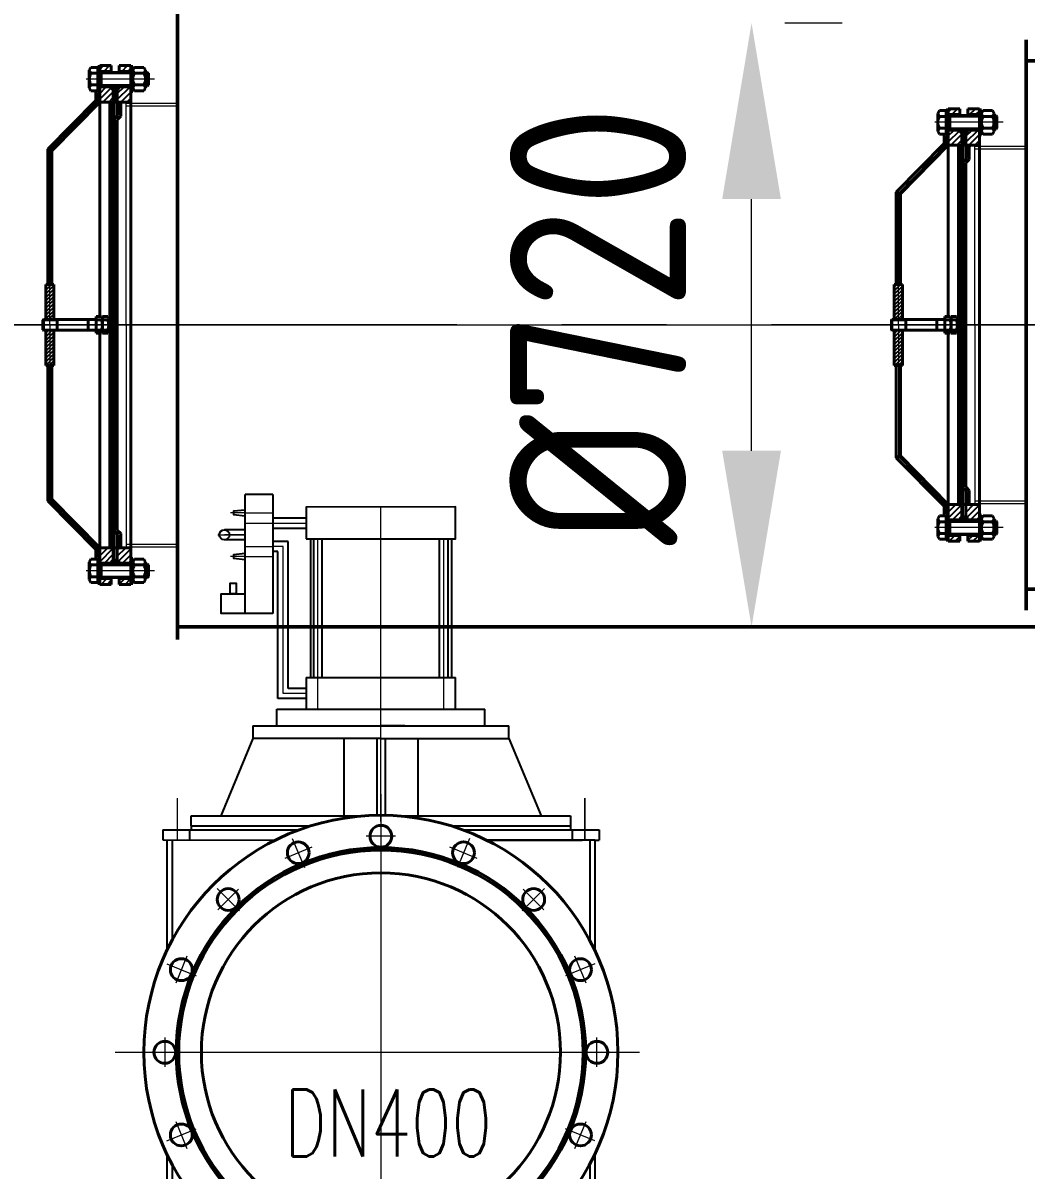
# Model space of a CAD drawing. Header units: millimetres. Extents: x 188205 to 604756, y -401673 to 15123.
# Drawn here: x 353575 to 354770, y -15368 to -14000 of the extents above; entities that cross this region are included whole.
import ezdxf

# ---------------------------------------------------------------- set-up
doc = ezdxf.new("R2010")
doc.units = ezdxf.units.MM
doc.header["$LTSCALE"] = 500
doc.linetypes.add('CENTER', pattern=[2, 1.25, -0.25, 0.25, -0.25])
doc.linetypes.add('PHANTOM2', pattern=[1.25, 0.625, -0.125, 0.125, -0.125, 0.125, -0.125])
for name, color, linetype, lineweight in [('2D', 4, 'PHANTOM2', 20), ('gas', 2, 'Continuous', 50), ('gas-smoke', 6, 'Continuous', 50), ('SHI', 7, 'Continuous', 40), ('WEN', 3, 'Continuous', 20), ('ZHONG', 1, 'CENTER', 20), ('中心线', 1, 'CENTER', 18), ('尺寸', 4, 'Continuous', 18)]:
    doc.layers.add(name, color=color, linetype=linetype, lineweight=lineweight)
doc.layers.add('air', color=7, linetype='Continuous', lineweight=50, true_color=0x77bec0)
for name, color, linetype in [('dim', 7, 'Continuous'), ('HAN', 9, 'Continuous'), ('X1', 4, 'Continuous')]:
    doc.layers.add(name, color=color, linetype=linetype)
doc.styles.add('ACC', font='simplex.shx', dxfattribs={"width": 0.75, "bigfont": 'hztxt.shx'})
doc.styles.add('GB', font='gbenor.shx', dxfattribs={"bigfont": 'gbcbig.shx'})
doc.dimstyles.new('ISO-60', dxfattribs={"dimscale": 60, "dimtxt": 3.5, "dimasz": 3.5, "dimexe": 1.8, "dimexo": 1.25, "dimgap": 1.3, "dimtad": 1, "dimrnd": 1, "dimdsep": 46, "dimtxsty": 'GB', "dimcen": 0, "dimclrd": 3, "dimclre": 3, "dimclrt": 256, "dimadec": 0, "dimazin": 0, "dimtfac": 1, "dimtix": 1, "dimtmove": 0, "dimatfit": 3, "dimldrblk": 'DOTSMALL', "dimfxl": 0, "dimlwd": 20, "dimlwe": 20, "dimarcsym": 0})
pattern_1 = [(45, (-4402.3579, -2894.9538), (-0.71178518, 0.71178518), [])]
pattern_2 = [(45, (-4402.3579, -2812.4112), (-0.71178518, 0.71178518), [])]
pattern_3 = [(45, (204.382, -1206.0965), (-3.558926, 3.558926), [])]
pattern_4 = [(45, (204.3822, -1206.0965), (-0.7117852, 0.7117852), [])]
pattern_5 = [(45, (-4402.3579, -2863.9112), (-0.71178518, 0.71178518), [])]
pattern_6 = [(45, (204.382, -1257.5965), (-3.558926, 3.558926), [])]
pattern_7 = [(45, (204.3822, -1206.0965), (-0.7117852, 0.7117852), [])]

# ---------------------------------------------------------------- blocks, each defined once
blk = doc.blocks.new('防爆膜-DN400')
at = {"layer": 'WEN'}
h = blk.add_hatch(dxfattribs=at)
h.set_pattern_fill('ANSI31', color=256, scale=8.05293, style=0)
h.set_pattern_definition(pattern_1)
h.paths.add_polyline_path([(-75.7, -40.6), (-76.5, -40.6), (-76.5, -135), (-75.7, -135)])
h = blk.add_hatch(dxfattribs=at)
h.set_pattern_fill('ANSI31', color=256, scale=8.05293, style=0)
h.set_pattern_definition(pattern_1)
h.paths.add_polyline_path([(-75.7, -135), (-76.5, -135), (-76.5, -209), (-75.7, -209)])
at = {"layer": 'X1'}
h = blk.add_hatch(dxfattribs=at)
h.set_pattern_fill('ANSI31', color=256, scale=40.26465, style=0)
h.set_pattern_definition(pattern_3)
h.paths.add_polyline_path([(-55.6, 255.5), (-55.6, 256.5), (-55.6, 257.7), (-69.3, 257.7), (-69.3, 250.8), (-55.6, 250.8)])
h.paths.add_polyline_path([(-79, 257.7), (-92.7, 257.7), (-92.7, 250.8), (-79, 250.8)])
h.paths.add_polyline_path([(-79, 231.1), (-79, 232.3), (-92.7, 232.3), (-92.7, 226.7), (-92.7, 214.2), (-76.5, 214.2), (-76.5, 228.7)])
h.paths.add_polyline_path([(-55.6, 232.3), (-69.3, 232.3), (-69.3, 231.3, -0.198912), (-69.4, 231), (-71.7, 228.7), (-71.7, 214.2), (-55.6, 214.2)])
h = blk.add_hatch(dxfattribs=at)
h.set_pattern_fill('ANSI31', color=256, scale=8.05293, angle=90, style=0)
h.set_pattern_definition([(135, (204.3822, -1206.0965), (-0.7117852, -0.7117852), [])])
h.paths.add_polyline_path([(-75.7, 228.7), (-76.5, 228.7), (-76.5, 193.5), (-75.7, 193.5)])
at = {"layer": 'X1', "ltscale": 0.5}
h = blk.add_hatch(dxfattribs=at)
h.set_pattern_fill('ANSI37', color=256, scale=16.10586, style=0)
h.set_pattern_definition([(45, (204.3822, -1206.0965), (-1.4235704, 1.4235704), []), (135, (204.3822, -1206.0965), (-1.4235704, -1.4235704), [])])
h.paths.add_polyline_path([(-71.7, 228.7), (-75.7, 228.7), (-75.7, 214.2), (-71.7, 214.2)])
at = {"layer": 'X1'}
h = blk.add_hatch(dxfattribs=at)
h.set_pattern_fill('ANSI31', color=256, scale=8.05293, angle=90, style=0)
h.set_pattern_definition([(135, (204.3822, -1200.7151), (-0.7117852, -0.7117852), [])])
h.paths.add_polyline_path([(-75.7, 193.4), (-76.5, 193.4), (-76.5, 193), (-76.5, 134.8), (-75.7, 134.8)])
h = blk.add_hatch(dxfattribs=at)
h.set_pattern_fill('ANSI31', color=256, scale=8.05293, style=0)
h.set_pattern_definition([(315, (-4402.3579, 2894.9538), (-0.71178518, -0.71178518), [])])
h.paths.add_polyline_path([(-75.7, 40.6), (-76.5, 40.6), (-76.5, 135), (-75.7, 135)])
h = blk.add_hatch(dxfattribs=at)
h.set_pattern_fill('ANSI31', color=256, scale=24.15879, style=0)
h.set_pattern_definition([(45, (-2178.5933, -2894.9538), (-2.1353555, 2.1353555), [])])
h.paths.add_polyline_path([(-152.2, 44.9), (-157.1, 47.9), (-157.1, 20.8), (-152.2, 18.4)])
h.paths.add_polyline_path([(-147.4, 41.8), (-152.2, 44.9), (-152.2, 18.4), (-147.4, 16)])
h.paths.add_polyline_path([(-152.2, 18.4), (-157.1, 20.8), (-157.1, 6.4), (-152.2, 6.4)])
h.paths.add_polyline_path([(-147.4, 16), (-152.2, 18.4), (-152.2, 6.4), (-147.4, 6.4)])
h.paths.add_polyline_path([(-147.4, 48.3), (-152.2, 48.3), (-152.2, 44.9), (-147.4, 41.8)])
h.paths.add_polyline_path([(-152.2, 48.3), (-157.1, 48.3), (-157.1, 47.9), (-152.2, 44.9)])
h.paths.add_polyline_path([(-152.2, -6.4), (-157.1, -6.4), (-157.1, -48.3), (-152.2, -48.3)])
h.paths.add_polyline_path([(-147.4, -6.4), (-152.2, -6.4), (-152.2, -48.3), (-147.4, -48.3)])
h = blk.add_hatch(dxfattribs=at)
h.set_pattern_fill('ANSI31', color=256, scale=8.05293, style=0)
h.set_pattern_definition(pattern_4)
h.paths.add_polyline_path([(-75.7, 40.4), (-76.5, 40.4), (-76.5, 0), (-75.7, 0)])
h = blk.add_hatch(dxfattribs=at)
h.set_pattern_fill('ANSI31', color=256, scale=8.05293, style=0)
h.set_pattern_definition(pattern_4)
h.paths.add_polyline_path([(-75.7, 0), (-76.5, 0), (-76.5, -40.6), (-75.7, -40.6)])
at = {"layer": 'X1', "ltscale": 0.5}
h = blk.add_hatch(dxfattribs=at)
h.set_pattern_fill('ANSI31', color=256, scale=8.05293, style=0)
h.set_pattern_definition(pattern_2)
h.paths.add_polyline_path([(-75.7, -126.5), (-76.5, -126.5), (-76.5, -187.8), (-75.7, -187.8)])
at = {"layer": 'X1'}
h = blk.add_hatch(dxfattribs=at)
h.set_pattern_fill('ANSI31', color=256, scale=8.05293, style=0)
h.set_pattern_definition(pattern_2)
h.paths.add_polyline_path([(-75.7, -187.6), (-76.5, -187.6), (-76.5, -229.5), (-75.7, -229.5)])
at = {"layer": 'X1', "ltscale": 0.5}
h = blk.add_hatch(dxfattribs=at)
h.set_pattern_fill('ANSI31', color=256, scale=40.26465, style=0)
h.set_pattern_definition(pattern_3)
h.paths.add_polyline_path([(-92.7, -232.3), (-79, -232.3), (-79, -231.1), (-76.5, -228.7), (-76.5, -214.2), (-92.7, -214.2)])
h.paths.add_polyline_path([(-92.7, -250.8), (-92.7, -256.5), (-92.7, -257.7), (-79, -257.7), (-79, -250.8)])
h = blk.add_hatch(dxfattribs=at)
h.set_pattern_fill('ANSI31', color=256, scale=40.26465, style=0)
h.set_pattern_definition(pattern_3)
h.paths.add_polyline_path([(-71.7, -228.7), (-69.4, -231, -0.198912), (-69.3, -231.3), (-69.3, -232.3), (-55.6, -232.3), (-55.6, -226.7), (-55.6, -214.2), (-71.7, -214.2)])
h.paths.add_polyline_path([(-55.6, -257.7), (-55.6, -250.8), (-69.3, -250.8), (-69.3, -257.7)])
at = {"layer": '2D'}
for p, q in [((-61.2, 0), (-61.2, 214.2)), ((-61.2, 213), (0, 213)), ((-61.2, 209.8), (0, 209.8)), ((-61.2, 0), (-61.2, -214.2)), ((-61.2, -209.8), (0, -209.8)), ((-61.2, -213), (0, -213))]:
    blk.add_line(p, q, dxfattribs=at)
at = {"layer": 'HAN'}
for p, q in [((-91, 248.5), (-55.6, 248.5)), ((-38.1, 248.5), (-34.7, 248.5)), ((-91, 234.7), (-55.6, 234.7)), ((-38.1, 234.7), (-34.7, 234.7)), ((-91, -234.7), (-55.6, -234.7)), ((-38.1, -234.7), (-34.7, -234.7)), ((-91, -248.5), (-55.6, -248.5)), ((-38.1, -248.5), (-34.7, -248.5))]:
    blk.add_line(p, q, dxfattribs=at)
at = {"layer": 'HAN', "linetype": 'Continuous'}
for p, q in [((-160.5, 5.8), (-143.5, 5.8)), ((-97, 5.8), (-106.4, 5.8)), ((-81.9, 5.8), (-80.6, 5.8)), ((-160.5, -5.8), (-143.5, -5.8)), ((-97, -5.8), (-106.4, -5.8)), ((-81.9, -5.8), (-80.6, -5.8))]:
    blk.add_line(p, q, dxfattribs=at)
at = {"layer": 'SHI'}
for p, q in [((-105.1, 252), (-103.1, 255.5)), ((-105.1, 252), (-105.1, 231.1)), ((-103.1, 255.5), (-95.1, 255.5)), ((-103.1, 248.6), (-95.1, 248.6)), ((-95.1, 256.5), (-92.7, 256.5)), ((-95.1, 226.7), (-95.1, 256.5)), ((-95.1, 255.5), (-95.1, 227.6)), ((-92.7, 257.7), (-92.7, 9.9)), ((-79, 257.7), (-92.7, 257.7)), ((-79, 257.7), (-92.7, 257.7)), ((-92.7, 257.7), (-92.7, 198.7)), ((-92.7, 226.7), (-92.7, 256.5)), ((-92.7, 250.8), (-79, 250.8)), ((-92.7, 249.6), (-55.6, 249.6)), ((-91, 249.6), (-91, 233.5)), ((-79, 249.6), (-79, 257.7)), ((-69.3, 249.6), (-69.3, 257.7)), ((-69.3, 257.7), (-55.6, 257.7)), ((-69.3, 250.8), (-55.6, 250.8)), ((-55.6, 257.7), (-55.6, 0)), ((-55.6, 256.5), (-53.2, 256.5)), ((-55.6, 226.7), (-55.6, 256.5)), ((-55.6, 255.5), (-55.6, 227.6)), ((-53.2, 226.7), (-53.2, 256.5)), ((-53.2, 252), (-51.2, 255.5)), ((-53.2, 252), (-53.2, 231.1)), ((-51.2, 255.5), (-40.1, 255.5)), ((-51.2, 248.6), (-40.1, 248.6)), ((-38.1, 252), (-40.1, 255.5)), ((-38.1, 252), (-38.1, 231.1)), ((-38.1, 249.6), (-35.8, 249.6)), ((-34.7, 248.5), (-35.8, 249.6)), ((-35.8, 249.6), (-35.8, 233.5)), ((-34.7, 248.5), (-34.7, 234.7)), ((-103.1, 234.6), (-95.1, 234.6)), ((-92.7, 233.5), (-55.6, 233.5)), ((-79, 231.1), (-79, 233.5)), ((-69.3, 231.3), (-69.3, 233.5)), ((-51.2, 234.6), (-40.1, 234.6)), ((-38.1, 233.5), (-35.8, 233.5)), ((-35.8, 233.5), (-34.7, 234.7)), ((-105.1, 231.1), (-103.1, 227.6)), ((-103.1, 227.6), (-95.1, 227.6)), ((-97.5, 227.6), (-97.5, 216.2)), ((-95.1, 226.7), (-92.7, 226.7)), ((-92.7, 232.3), (-55.6, 232.3)), ((-79, 231.1), (-76.5, 228.7)), ((-79, 231.1), (-76.5, 228.7)), ((-76.5, 228.7), (-76.5, 0)), ((-76.5, 228.7), (-76.5, 187.6)), ((-76.5, 228.7), (-76.5, 187.6)), ((-75.7, 228.7), (-75.7, 0)), ((-69.4, 231), (-71.7, 228.7)), ((-71.7, 228.7), (-71.7, 197.7)), ((-55.6, 226.7), (-53.2, 226.7)), ((-53.2, 231.1), (-51.2, 227.6)), ((-51.2, 227.6), (-40.1, 227.6)), ((-38.1, 231.1), (-40.1, 227.6)), ((-97.5, 216.2), (-154.7, 158.2)), ((-92.7, 214.2), (-149.8, 156.2)), ((-97.5, 216.2), (-92.7, 214.2)), ((-80.6, 214.2), (-80.6, 0)), ((-77.4, 214.2), (-77.4, 0)), ((-77.4, 187.7), (-77.4, 208.6)), ((-76.5, 208.6), (-76.5, 0)), ((-71.7, 214.2), (-55.6, 214.2)), ((-70.9, 214.2), (-70.9, 198.5)), ((-67.7, 214.2), (-67.7, 197.2)), ((-74.9, 194.5), (-70.9, 198.5)), ((-74.9, 194.5), (-74.9, 0)), ((-71.7, 193.1), (-67.7, 197.2)), ((-71.7, 193.1), (-71.7, 0)), ((-154.7, 48.3), (-154.7, 158.2)), ((-154.7, 158.2), (-149.8, 156.2)), ((-149.8, 48.3), (-149.8, 156.2)), ((-157.1, 6.4), (-157.1, 48.3)), ((-157.1, 48.3), (-147.4, 48.3)), ((-147.4, 6.4), (-147.4, 48.3)), ((-160.5, 5.8), (-159.8, 6.4)), ((-160.5, -5.8), (-160.5, 5.8)), ((-159.8, 6.4), (-97, 6.4)), ((-159.8, 6.4), (-159.8, -6.4)), ((-143.5, 6.4), (-143.5, -6.4)), ((-106.4, 6.4), (-106.4, -6.4)), ((-97, -9.9), (-97, 9.9)), ((-90.5, 9.9), (-97, 9.9)), ((-90.5, 6.1), (-97, 6.1)), ((-89.4, 8), (-90.5, 9.9)), ((-89.4, -9.9), (-89.4, 9.9)), ((-82.9, 9.9), (-89.4, 9.9)), ((-89.4, -8), (-89.4, 8)), ((-82.9, 6.1), (-89.4, 6.1)), ((-81.9, 8), (-82.9, 9.9)), ((-81.9, -8), (-81.9, 8)), ((-81.9, 6.4), (-81.2, 6.4)), ((-81.2, 6.4), (-81.2, -6.4)), ((-80.6, 5.8), (-81.2, 6.4)), ((-80.6, -5.8), (-80.6, 5.8)), ((-159.8, -6.4), (-160.5, -5.8)), ((-159.8, -6.4), (-97, -6.4)), ((-157.1, -6.4), (-157.1, -48.3)), ((-147.4, -6.4), (-147.4, -48.3)), ((-90.5, -6.1), (-97, -6.1)), ((-90.5, -9.9), (-97, -9.9)), ((-92.7, -257.7), (-92.7, -9.9)), ((-89.4, -8), (-90.5, -9.9)), ((-82.9, -6.1), (-89.4, -6.1)), ((-82.9, -9.9), (-89.4, -9.9)), ((-81.9, -8), (-82.9, -9.9)), ((-81.9, -6.4), (-81.2, -6.4)), ((-81.2, -6.4), (-80.6, -5.8)), ((-80.6, -214.2), (-80.6, 0)), ((-77.4, -214.2), (-77.4, 0)), ((-76.5, -208.6), (-76.5, 0)), ((-76.5, -228.7), (-76.5, 0)), ((-75.7, -228.7), (-75.7, 0)), ((-74.9, -194.5), (-74.9, 0)), ((-71.7, -193.1), (-71.7, 0)), ((-55.6, -257.7), (-55.6, 0)), ((-157.1, -48.3), (-147.4, -48.3)), ((-154.7, -48.3), (-154.7, -158.2)), ((-149.8, -48.3), (-149.8, -156.2)), ((-154.7, -158.2), (-149.8, -156.2)), ((-97.5, -216.2), (-154.7, -158.2)), ((-92.7, -214.2), (-149.8, -156.2)), ((-92.7, -257.7), (-92.7, -192)), ((-74.9, -194.5), (-70.9, -198.5)), ((-71.7, -193.1), (-67.7, -197.2)), ((-71.7, -228.7), (-71.7, -197.7)), ((-70.9, -214.2), (-70.9, -198.5)), ((-67.7, -214.2), (-67.7, -197.2)), ((-97.5, -216.2), (-92.7, -214.2)), ((-97.5, -227.6), (-97.5, -216.2)), ((-71.7, -214.2), (-55.6, -214.2)), ((-105.1, -231.1), (-103.1, -227.6)), ((-105.1, -252), (-105.1, -231.1)), ((-103.1, -227.6), (-95.1, -227.6)), ((-95.1, -226.7), (-92.7, -226.7)), ((-95.1, -226.7), (-95.1, -256.5)), ((-95.1, -255.5), (-95.1, -227.6)), ((-92.7, -226.7), (-92.7, -256.5)), ((-92.7, -232.3), (-55.6, -232.3)), ((-79, -231.1), (-76.5, -228.7)), ((-79, -231.1), (-76.5, -228.7)), ((-79, -231.1), (-79, -233.5)), ((-69.4, -231), (-71.7, -228.7)), ((-69.3, -231.3), (-69.3, -233.5)), ((-55.6, -226.7), (-53.2, -226.7)), ((-55.6, -226.7), (-55.6, -256.5)), ((-55.6, -255.5), (-55.6, -227.6)), ((-53.2, -226.7), (-53.2, -256.5)), ((-53.2, -231.1), (-51.2, -227.6)), ((-53.2, -252), (-53.2, -231.1)), ((-51.2, -227.6), (-40.1, -227.6)), ((-38.1, -231.1), (-40.1, -227.6)), ((-38.1, -252), (-38.1, -231.1)), ((-103.1, -234.6), (-95.1, -234.6)), ((-92.7, -233.5), (-55.6, -233.5)), ((-91, -249.6), (-91, -233.5)), ((-51.2, -234.6), (-40.1, -234.6)), ((-38.1, -233.5), (-35.8, -233.5)), ((-35.8, -233.5), (-34.7, -234.7)), ((-35.8, -249.6), (-35.8, -233.5)), ((-34.7, -248.5), (-34.7, -234.7)), ((-105.1, -252), (-103.1, -255.5)), ((-103.1, -248.6), (-95.1, -248.6)), ((-103.1, -255.5), (-95.1, -255.5)), ((-95.1, -256.5), (-92.7, -256.5)), ((-92.7, -249.6), (-55.6, -249.6)), ((-92.7, -250.8), (-79, -250.8)), ((-79, -257.7), (-92.7, -257.7)), ((-79, -257.7), (-92.7, -257.7)), ((-79, -249.6), (-79, -257.7)), ((-69.3, -249.6), (-69.3, -257.7)), ((-69.3, -250.8), (-55.6, -250.8)), ((-69.3, -257.7), (-55.6, -257.7)), ((-55.6, -256.5), (-53.2, -256.5)), ((-53.2, -252), (-51.2, -255.5)), ((-51.2, -248.6), (-40.1, -248.6)), ((-51.2, -255.5), (-40.1, -255.5)), ((-38.1, -252), (-40.1, -255.5)), ((-38.1, -249.6), (-35.8, -249.6)), ((-34.7, -248.5), (-35.8, -249.6))]:
    blk.add_line(p, q, dxfattribs=at)
at = {"layer": 'SHI', "ltscale": 0.5}
for p, q in [((-76.5, 228.7), (-71.7, 228.7)), ((-92.7, 214.2), (-76.5, 214.2)), ((-76.5, 214.6), (-76.5, 214.6)), ((-75.7, 214.2), (-71.7, 214.2)), ((-92.7, -214.2), (-76.5, -214.2)), ((-75.7, -214.2), (-71.7, -214.2)), ((-76.5, -228.7), (-71.7, -228.7))]:
    blk.add_line(p, q, dxfattribs=at)
at = {"layer": 'SHI'}
for centre, radius, start, end in [((-99.6, 252.9), 5.6, 188.9393, 231.0607), ((-92, 241.6), 13.1, 147.7958, 212.2042), ((-47.7, 252.9), 5.6, 188.9393, 231.0607), ((-40.1, 241.6), 13.1, 147.7958, 212.2042), ((-43.7, 252.9), 5.6, 308.9393, 351.0607), ((-51.2, 241.6), 13.1, 327.7958, 32.2042), ((-99.6, 230.3), 5.6, 128.9393, 171.0607), ((-47.7, 230.3), 5.6, 128.9393, 171.0607), ((-43.7, 230.3), 5.6, 8.9393, 51.0607), ((-69.7, 231.3), 0.403, 315, 0), ((-92.8, 8.7), 3.39, 311.5501, 348.4499), ((-107.5, 0), 18.1, 340.1469, 19.8531), ((-85.2, 8.7), 3.39, 311.5501, 348.4499), ((-99.9, 0), 18.1, 340.1469, 19.8531), ((-92.8, -8.7), 3.39, 11.5501, 48.4499), ((-85.2, -8.7), 3.39, 11.5501, 48.4499), ((-99.6, -230.3), 5.6, 188.9393, 231.0607), ((-69.7, -231.3), 0.403, 0, 45), ((-47.7, -230.3), 5.6, 188.9393, 231.0607), ((-43.7, -230.3), 5.6, 308.9393, 351.0607), ((-92, -241.6), 13.1, 147.7958, 212.2042), ((-40.1, -241.6), 13.1, 147.7958, 212.2042), ((-51.2, -241.6), 13.1, 327.7958, 32.2042), ((-99.6, -252.9), 5.6, 128.9393, 171.0607), ((-47.7, -252.9), 5.6, 128.9393, 171.0607), ((-43.7, -252.9), 5.6, 8.9393, 51.0607)]:
    blk.add_arc(centre, radius, start, end, dxfattribs=at)
at = {"layer": 'WEN', "ltscale": 0.5}
for points in [[(-83.2, 214.2), (-80.6, 210.9), (-80.6, 214.2)], [(-67.7, 209.8), (-64.4, 214.2), (-67.7, 214.2)], [(-83.2, -214.2), (-80.6, -210.9), (-80.6, -214.2)], [(-67.7, -209.8), (-64.4, -214.2), (-67.7, -214.2)], [(-67.7, -209.8), (-64.4, -214.2), (-67.7, -214.2)]]:
    blk.add_solid(points, dxfattribs=at)
at = {"layer": 'ZHONG'}
for p, q in [((-27.3, 241.6), (-108.7, 241.6)), ((-95.1, 225.2), (-95.1, 215.2)), ((-95.1, 215.2), (-152.2, 157.2)), ((-152.2, 0), (-152.2, 157.2)), ((-164.8, 0), (0, 0)), ((-152.2, 0), (-152.2, -157.2)), ((-95.1, -215.2), (-152.2, -157.2)), ((-95.1, -225.2), (-95.1, -215.2)), ((-27.3, -241.6), (-108.7, -241.6))]:
    blk.add_line(p, q, dxfattribs=at)
blk = doc.blocks.new('air-master-2')
at = {"layer": 'air'}
for p, q in [((-1797, -2065), (-1797, -1385)), ((-1797, -1410), (3293, -1410)), ((-1797, -2040), (3293, -2040))]:
    blk.add_line(p, q, dxfattribs=at)
at = {"layer": 'ZHONG'}
blk.add_line((10524.6, -1725), (-6305.5, -1725), dxfattribs=at)
at = {"layer": 'WEN'}
blk.add_blockref('防爆膜-DN400', (-1797, -1725), dxfattribs=at)
blk = doc.blocks.new('air-waste-master-2')
at = {"layer": 'ZHONG'}
for p, q in [((-1955.6, 0), (14808.7, 0)), ((-574.7, 0), (14388, 0))]:
    blk.add_line(p, q, dxfattribs=at)
blk = doc.blocks.new('gas-master-2')
at = {"layer": 'gas'}
for p, q in [((-5335.5, -1350), (-5335.5, -2100)), ((-5335.5, -2085), (-170.5, -2085))]:
    blk.add_line(p, q, dxfattribs=at)
at = {"layer": 'ZHONG'}
blk.add_line((-11051.6, -1725), (6880, -1725), dxfattribs=at)
blk = doc.blocks.new('防爆膜-DN500')
at = {"layer": 'WEN'}
h = blk.add_hatch(dxfattribs=at)
h.set_pattern_fill('ANSI31', color=256, scale=8.05293, style=0)
h.set_pattern_definition([(45, (-4402.3579, -2894.9538), (-0.71178518, 0.71178518), [])])
h.paths.add_polyline_path([(-75.7, -40.6), (-76.5, -40.6), (-76.5, -135), (-75.7, -135)])
h = blk.add_hatch(dxfattribs=at)
h.set_pattern_fill('ANSI31', color=256, scale=8.05293, style=0)
h.set_pattern_definition([(45, (-4402.3579, -2946.4538), (-0.71178518, 0.71178518), [])])
h.paths.add_polyline_path([(-75.7, -186.5), (-76.5, -186.5), (-76.5, -260.5), (-75.7, -260.5)])
at = {"layer": 'X1'}
h = blk.add_hatch(dxfattribs=at)
h.set_pattern_fill('ANSI31', color=256, scale=40.26465, style=0)
h.set_pattern_definition([(45, (204.382, -1154.5965), (-3.558926, 3.558926), [])])
h.paths.add_polyline_path([(-55.6, 307), (-55.6, 308), (-55.6, 309.2), (-69.3, 309.2), (-69.3, 302.3), (-55.6, 302.3)])
h.paths.add_polyline_path([(-79, 309.2), (-92.7, 309.2), (-92.7, 302.3), (-79, 302.3)])
h.paths.add_polyline_path([(-79, 282.6), (-79, 283.8), (-92.7, 283.8), (-92.7, 278.2), (-92.7, 265.7), (-76.5, 265.7), (-76.5, 280.2)])
h.paths.add_polyline_path([(-55.6, 283.8), (-69.3, 283.8), (-69.3, 282.8, -0.198912), (-69.4, 282.5), (-71.7, 280.2), (-71.7, 265.7), (-55.6, 265.7)])
h = blk.add_hatch(dxfattribs=at)
h.set_pattern_fill('ANSI31', color=256, scale=8.05293, angle=90, style=0)
h.set_pattern_definition([(135, (204.3822, -1154.5965), (-0.7117852, -0.7117852), [])])
h.paths.add_polyline_path([(-75.7, 280.2), (-76.5, 280.2), (-76.5, 245), (-75.7, 245)])
at = {"layer": 'X1', "ltscale": 0.5}
h = blk.add_hatch(dxfattribs=at)
h.set_pattern_fill('ANSI37', color=256, scale=16.10586, style=0)
h.set_pattern_definition([(45, (204.3822, -1154.5965), (-1.4235704, 1.4235704), []), (135, (204.3822, -1154.5965), (-1.4235704, -1.4235704), [])])
h.paths.add_polyline_path([(-71.7, 280.2), (-75.7, 280.2), (-75.7, 265.7), (-71.7, 265.7)])
at = {"layer": 'X1'}
h = blk.add_hatch(dxfattribs=at)
h.set_pattern_fill('ANSI31', color=256, scale=8.05293, angle=90, style=0)
h.set_pattern_definition([(135, (204.3822, -1149.2151), (-0.7117852, -0.7117852), [])])
h.paths.add_polyline_path([(-75.7, 244.9), (-76.5, 244.9), (-76.5, 244.5), (-76.5, 186.3), (-75.7, 186.3)])
h = blk.add_hatch(dxfattribs=at)
h.set_pattern_fill('ANSI31', color=256, scale=8.05293, style=0)
h.set_pattern_definition([(315, (-4402.3579, 2894.9538), (-0.71178518, -0.71178518), [])])
h.paths.add_polyline_path([(-75.7, 40.6), (-76.5, 40.6), (-76.5, 135), (-75.7, 135)])
h = blk.add_hatch(dxfattribs=at)
h.set_pattern_fill('ANSI31', color=256, scale=24.15879, style=0)
h.set_pattern_definition([(45, (-2178.5933, -2894.9538), (-2.1353555, 2.1353555), [])])
h.paths.add_polyline_path([(-152.2, 44.9), (-157.1, 47.9), (-157.1, 20.8), (-152.2, 18.4)])
h.paths.add_polyline_path([(-147.4, 41.8), (-152.2, 44.9), (-152.2, 18.4), (-147.4, 16)])
h.paths.add_polyline_path([(-152.2, 18.4), (-157.1, 20.8), (-157.1, 6.4), (-152.2, 6.4)])
h.paths.add_polyline_path([(-147.4, 16), (-152.2, 18.4), (-152.2, 6.4), (-147.4, 6.4)])
h.paths.add_polyline_path([(-147.4, 48.3), (-152.2, 48.3), (-152.2, 44.9), (-147.4, 41.8)])
h.paths.add_polyline_path([(-152.2, 48.3), (-157.1, 48.3), (-157.1, 47.9), (-152.2, 44.9)])
h.paths.add_polyline_path([(-152.2, -6.4), (-157.1, -6.4), (-157.1, -48.3), (-152.2, -48.3)])
h.paths.add_polyline_path([(-147.4, -6.4), (-152.2, -6.4), (-152.2, -48.3), (-147.4, -48.3)])
h = blk.add_hatch(dxfattribs=at)
h.set_pattern_fill('ANSI31', color=256, scale=8.05293, style=0)
h.set_pattern_definition(pattern_7)
h.paths.add_polyline_path([(-75.7, 40.4), (-76.5, 40.4), (-76.5, 0), (-75.7, 0)])
h = blk.add_hatch(dxfattribs=at)
h.set_pattern_fill('ANSI31', color=256, scale=8.05293, style=0)
h.set_pattern_definition(pattern_7)
h.paths.add_polyline_path([(-75.7, 0), (-76.5, 0), (-76.5, -40.6), (-75.7, -40.6)])
at = {"layer": 'X1', "ltscale": 0.5}
h = blk.add_hatch(dxfattribs=at)
h.set_pattern_fill('ANSI31', color=256, scale=8.05293, style=0)
h.set_pattern_definition(pattern_5)
h.paths.add_polyline_path([(-75.7, -178), (-76.5, -178), (-76.5, -239.3), (-75.7, -239.3)])
at = {"layer": 'X1'}
h = blk.add_hatch(dxfattribs=at)
h.set_pattern_fill('ANSI31', color=256, scale=8.05293, style=0)
h.set_pattern_definition(pattern_5)
h.paths.add_polyline_path([(-75.7, -239.1), (-76.5, -239.1), (-76.5, -281), (-75.7, -281)])
at = {"layer": 'X1', "ltscale": 0.5}
h = blk.add_hatch(dxfattribs=at)
h.set_pattern_fill('ANSI31', color=256, scale=40.26465, style=0)
h.set_pattern_definition(pattern_6)
h.paths.add_polyline_path([(-92.7, -283.8), (-79, -283.8), (-79, -282.6), (-76.5, -280.2), (-76.5, -265.7), (-92.7, -265.7)])
h.paths.add_polyline_path([(-92.7, -302.3), (-92.7, -308), (-92.7, -309.2), (-79, -309.2), (-79, -302.3)])
h = blk.add_hatch(dxfattribs=at)
h.set_pattern_fill('ANSI31', color=256, scale=40.26465, style=0)
h.set_pattern_definition(pattern_6)
h.paths.add_polyline_path([(-71.7, -280.2), (-69.4, -282.5, -0.198912), (-69.3, -282.8), (-69.3, -283.8), (-55.6, -283.8), (-55.6, -278.2), (-55.6, -265.7), (-71.7, -265.7)])
h.paths.add_polyline_path([(-55.6, -309.2), (-55.6, -302.3), (-69.3, -302.3), (-69.3, -309.2)])
at = {"layer": '2D'}
for p, q in [((-61.2, 0), (-61.2, 265.7)), ((-61.2, 264.5), (0, 264.5)), ((-61.2, 261.3), (0, 261.3)), ((-61.2, 0), (-61.2, -265.7)), ((-61.2, -261.3), (0, -261.3)), ((-61.2, -264.5), (0, -264.5))]:
    blk.add_line(p, q, dxfattribs=at)
at = {"layer": 'HAN'}
for p, q in [((-91, 300), (-55.6, 300)), ((-38.1, 300), (-34.7, 300)), ((-91, 286.2), (-55.6, 286.2)), ((-38.1, 286.2), (-34.7, 286.2)), ((-91, -286.2), (-55.6, -286.2)), ((-38.1, -286.2), (-34.7, -286.2)), ((-91, -300), (-55.6, -300)), ((-38.1, -300), (-34.7, -300))]:
    blk.add_line(p, q, dxfattribs=at)
at = {"layer": 'HAN', "linetype": 'Continuous'}
for p, q in [((-160.5, 5.8), (-143.5, 5.8)), ((-97, 5.8), (-106.4, 5.8)), ((-81.9, 5.8), (-80.6, 5.8)), ((-160.5, -5.8), (-143.5, -5.8)), ((-97, -5.8), (-106.4, -5.8)), ((-81.9, -5.8), (-80.6, -5.8))]:
    blk.add_line(p, q, dxfattribs=at)
at = {"layer": 'SHI'}
for p, q in [((-105.1, 303.5), (-103.1, 307)), ((-105.1, 303.5), (-105.1, 282.6)), ((-103.1, 307), (-95.1, 307)), ((-95.1, 308), (-92.7, 308)), ((-95.1, 278.2), (-95.1, 308)), ((-95.1, 307), (-95.1, 279.1)), ((-92.7, 309.2), (-92.7, 9.9)), ((-79, 309.2), (-92.7, 309.2)), ((-79, 309.2), (-92.7, 309.2)), ((-92.7, 309.2), (-92.7, 250.2)), ((-92.7, 278.2), (-92.7, 308)), ((-92.7, 302.3), (-79, 302.3)), ((-92.7, 301.1), (-55.6, 301.1)), ((-91, 301.1), (-91, 285)), ((-79, 301.1), (-79, 309.2)), ((-69.3, 301.1), (-69.3, 309.2)), ((-69.3, 309.2), (-55.6, 309.2)), ((-69.3, 302.3), (-55.6, 302.3)), ((-55.6, 309.2), (-55.6, 0)), ((-55.6, 308), (-53.2, 308)), ((-55.6, 278.2), (-55.6, 308)), ((-55.6, 307), (-55.6, 279.1)), ((-53.2, 278.2), (-53.2, 308)), ((-53.2, 303.5), (-51.2, 307)), ((-53.2, 303.5), (-53.2, 282.6)), ((-51.2, 307), (-40.1, 307)), ((-38.1, 303.5), (-40.1, 307)), ((-38.1, 303.5), (-38.1, 282.6)), ((-38.1, 301.1), (-35.8, 301.1)), ((-34.7, 300), (-35.8, 301.1)), ((-35.8, 301.1), (-35.8, 285)), ((-103.1, 300.1), (-95.1, 300.1)), ((-51.2, 300.1), (-40.1, 300.1)), ((-34.7, 300), (-34.7, 286.2)), ((-105.1, 282.6), (-103.1, 279.1)), ((-103.1, 286.1), (-95.1, 286.1)), ((-103.1, 279.1), (-95.1, 279.1)), ((-97.5, 279.1), (-97.5, 267.7)), ((-95.1, 278.2), (-92.7, 278.2)), ((-92.7, 285), (-55.6, 285)), ((-92.7, 283.8), (-55.6, 283.8)), ((-79, 282.6), (-79, 285)), ((-79, 282.6), (-76.5, 280.2)), ((-79, 282.6), (-76.5, 280.2)), ((-76.5, 280.2), (-76.5, 0)), ((-76.5, 280.2), (-76.5, 239.1)), ((-76.5, 280.2), (-76.5, 239.1)), ((-75.7, 280.2), (-75.7, 0)), ((-69.4, 282.5), (-71.7, 280.2)), ((-71.7, 280.2), (-71.7, 249.2)), ((-69.3, 282.8), (-69.3, 285)), ((-55.6, 278.2), (-53.2, 278.2)), ((-53.2, 282.6), (-51.2, 279.1)), ((-51.2, 286.1), (-40.1, 286.1)), ((-51.2, 279.1), (-40.1, 279.1)), ((-38.1, 282.6), (-40.1, 279.1)), ((-38.1, 285), (-35.8, 285)), ((-35.8, 285), (-34.7, 286.2)), ((-97.5, 267.7), (-154.7, 209.7)), ((-92.7, 265.7), (-149.8, 207.7)), ((-97.5, 267.7), (-92.7, 265.7)), ((-80.6, 265.7), (-80.6, 0)), ((-77.4, 265.7), (-77.4, 0)), ((-77.4, 239.2), (-77.4, 260.1)), ((-76.5, 260.1), (-76.5, 0)), ((-71.7, 265.7), (-55.6, 265.7)), ((-70.9, 265.7), (-70.9, 250)), ((-67.7, 265.7), (-67.7, 248.7)), ((-74.9, 246), (-70.9, 250)), ((-71.7, 244.6), (-67.7, 248.7)), ((-74.9, 246), (-74.9, 0)), ((-71.7, 244.6), (-71.7, 0)), ((-154.7, 48.3), (-154.7, 209.7)), ((-154.7, 209.7), (-149.8, 207.7)), ((-149.8, 48.3), (-149.8, 207.7)), ((-157.1, 6.4), (-157.1, 48.3)), ((-157.1, 48.3), (-147.4, 48.3)), ((-147.4, 6.4), (-147.4, 48.3)), ((-160.5, 5.8), (-159.8, 6.4)), ((-160.5, -5.8), (-160.5, 5.8)), ((-159.8, 6.4), (-97, 6.4)), ((-159.8, 6.4), (-159.8, -6.4)), ((-143.5, 6.4), (-143.5, -6.4)), ((-106.4, 6.4), (-106.4, -6.4)), ((-97, -9.9), (-97, 9.9)), ((-90.5, 9.9), (-97, 9.9)), ((-90.5, 6.1), (-97, 6.1)), ((-89.4, 8), (-90.5, 9.9)), ((-89.4, -9.9), (-89.4, 9.9)), ((-82.9, 9.9), (-89.4, 9.9)), ((-89.4, -8), (-89.4, 8)), ((-82.9, 6.1), (-89.4, 6.1)), ((-81.9, 8), (-82.9, 9.9)), ((-81.9, -8), (-81.9, 8)), ((-81.9, 6.4), (-81.2, 6.4)), ((-81.2, 6.4), (-81.2, -6.4)), ((-80.6, 5.8), (-81.2, 6.4)), ((-80.6, -5.8), (-80.6, 5.8)), ((-80.6, -265.7), (-80.6, 0)), ((-77.4, -265.7), (-77.4, 0)), ((-76.5, -260.1), (-76.5, 0)), ((-76.5, -280.2), (-76.5, 0)), ((-75.7, -280.2), (-75.7, 0)), ((-74.9, -246), (-74.9, 0)), ((-71.7, -244.6), (-71.7, 0)), ((-55.6, -309.2), (-55.6, 0)), ((-159.8, -6.4), (-160.5, -5.8)), ((-159.8, -6.4), (-97, -6.4)), ((-157.1, -6.4), (-157.1, -48.3)), ((-147.4, -6.4), (-147.4, -48.3)), ((-90.5, -6.1), (-97, -6.1)), ((-90.5, -9.9), (-97, -9.9)), ((-92.7, -309.2), (-92.7, -9.9)), ((-89.4, -8), (-90.5, -9.9)), ((-82.9, -6.1), (-89.4, -6.1)), ((-82.9, -9.9), (-89.4, -9.9)), ((-81.9, -8), (-82.9, -9.9)), ((-81.9, -6.4), (-81.2, -6.4)), ((-81.2, -6.4), (-80.6, -5.8)), ((-157.1, -48.3), (-147.4, -48.3)), ((-154.7, -48.3), (-154.7, -209.7)), ((-149.8, -48.3), (-149.8, -207.7)), ((-154.7, -209.7), (-149.8, -207.7)), ((-97.5, -267.7), (-154.7, -209.7)), ((-92.7, -265.7), (-149.8, -207.7)), ((-92.7, -309.2), (-92.7, -243.5)), ((-74.9, -246), (-70.9, -250)), ((-71.7, -244.6), (-67.7, -248.7)), ((-71.7, -280.2), (-71.7, -249.2)), ((-70.9, -265.7), (-70.9, -250)), ((-67.7, -265.7), (-67.7, -248.7)), ((-97.5, -267.7), (-92.7, -265.7)), ((-97.5, -279.1), (-97.5, -267.7)), ((-71.7, -265.7), (-55.6, -265.7)), ((-105.1, -282.6), (-103.1, -279.1)), ((-105.1, -303.5), (-105.1, -282.6)), ((-103.1, -279.1), (-95.1, -279.1)), ((-103.1, -286.1), (-95.1, -286.1)), ((-95.1, -278.2), (-92.7, -278.2)), ((-95.1, -278.2), (-95.1, -308)), ((-95.1, -307), (-95.1, -279.1)), ((-92.7, -278.2), (-92.7, -308)), ((-92.7, -283.8), (-55.6, -283.8)), ((-92.7, -285), (-55.6, -285)), ((-91, -301.1), (-91, -285)), ((-79, -282.6), (-76.5, -280.2)), ((-79, -282.6), (-76.5, -280.2)), ((-79, -282.6), (-79, -285)), ((-69.4, -282.5), (-71.7, -280.2)), ((-69.3, -282.8), (-69.3, -285)), ((-55.6, -278.2), (-53.2, -278.2)), ((-55.6, -278.2), (-55.6, -308)), ((-55.6, -307), (-55.6, -279.1)), ((-53.2, -278.2), (-53.2, -308)), ((-53.2, -282.6), (-51.2, -279.1)), ((-53.2, -303.5), (-53.2, -282.6)), ((-51.2, -279.1), (-40.1, -279.1)), ((-51.2, -286.1), (-40.1, -286.1)), ((-38.1, -282.6), (-40.1, -279.1)), ((-38.1, -303.5), (-38.1, -282.6)), ((-38.1, -285), (-35.8, -285)), ((-35.8, -285), (-34.7, -286.2)), ((-35.8, -301.1), (-35.8, -285)), ((-34.7, -300), (-34.7, -286.2)), ((-103.1, -300.1), (-95.1, -300.1)), ((-51.2, -300.1), (-40.1, -300.1)), ((-34.7, -300), (-35.8, -301.1)), ((-105.1, -303.5), (-103.1, -307)), ((-103.1, -307), (-95.1, -307)), ((-95.1, -308), (-92.7, -308)), ((-92.7, -301.1), (-55.6, -301.1)), ((-92.7, -302.3), (-79, -302.3)), ((-79, -309.2), (-92.7, -309.2)), ((-79, -309.2), (-92.7, -309.2)), ((-79, -301.1), (-79, -309.2)), ((-69.3, -301.1), (-69.3, -309.2)), ((-69.3, -302.3), (-55.6, -302.3)), ((-69.3, -309.2), (-55.6, -309.2)), ((-55.6, -308), (-53.2, -308)), ((-53.2, -303.5), (-51.2, -307)), ((-51.2, -307), (-40.1, -307)), ((-38.1, -303.5), (-40.1, -307)), ((-38.1, -301.1), (-35.8, -301.1))]:
    blk.add_line(p, q, dxfattribs=at)
at = {"layer": 'SHI', "ltscale": 0.5}
for p, q in [((-76.5, 280.2), (-71.7, 280.2)), ((-92.7, 265.7), (-76.5, 265.7)), ((-76.5, 266.1), (-76.5, 266.1)), ((-75.7, 265.7), (-71.7, 265.7)), ((-92.7, -265.7), (-76.5, -265.7)), ((-75.7, -265.7), (-71.7, -265.7)), ((-76.5, -280.2), (-71.7, -280.2))]:
    blk.add_line(p, q, dxfattribs=at)
at = {"layer": 'SHI'}
for centre, radius, start, end in [((-99.6, 304.4), 5.6, 188.9393, 231.0607), ((-47.7, 304.4), 5.6, 188.9393, 231.0607), ((-43.7, 304.4), 5.6, 308.9393, 351.0607), ((-92, 293.1), 13.1, 147.7958, 212.2042), ((-40.1, 293.1), 13.1, 147.7958, 212.2042), ((-51.2, 293.1), 13.1, 327.7958, 32.2042), ((-99.6, 281.8), 5.6, 128.9393, 171.0607), ((-69.7, 282.8), 0.403, 315, 0), ((-47.7, 281.8), 5.6, 128.9393, 171.0607), ((-43.7, 281.8), 5.6, 8.9393, 51.0607), ((-92.8, 8.7), 3.39, 311.5501, 348.4499), ((-107.5, 0), 18.1, 340.1469, 19.8531), ((-85.2, 8.7), 3.39, 311.5501, 348.4499), ((-99.9, 0), 18.1, 340.1469, 19.8531), ((-92.8, -8.7), 3.39, 11.5501, 48.4499), ((-85.2, -8.7), 3.39, 11.5501, 48.4499), ((-99.6, -281.8), 5.6, 188.9393, 231.0607), ((-92, -293.1), 13.1, 147.7958, 212.2042), ((-69.7, -282.8), 0.403, 0, 45), ((-47.7, -281.8), 5.6, 188.9393, 231.0607), ((-40.1, -293.1), 13.1, 147.7958, 212.2042), ((-43.7, -281.8), 5.6, 308.9393, 351.0607), ((-51.2, -293.1), 13.1, 327.7958, 32.2042), ((-99.6, -304.4), 5.6, 128.9393, 171.0607), ((-47.7, -304.4), 5.6, 128.9393, 171.0607), ((-43.7, -304.4), 5.6, 8.9393, 51.0607)]:
    blk.add_arc(centre, radius, start, end, dxfattribs=at)
at = {"layer": 'WEN', "ltscale": 0.5}
for points in [[(-83.2, 265.7), (-80.6, 262.4), (-80.6, 265.7)], [(-67.7, 261.3), (-64.4, 265.7), (-67.7, 265.7)], [(-83.2, -265.7), (-80.6, -262.4), (-80.6, -265.7)], [(-67.7, -261.3), (-64.4, -265.7), (-67.7, -265.7)], [(-67.7, -261.3), (-64.4, -265.7), (-67.7, -265.7)]]:
    blk.add_solid(points, dxfattribs=at)
at = {"layer": 'ZHONG'}
for p, q in [((-27.3, 293.1), (-108.7, 293.1)), ((-95.1, 276.7), (-95.1, 266.7)), ((-95.1, 266.7), (-152.2, 208.7)), ((-152.2, 0), (-152.2, 208.7)), ((-164.8, 0), (0, 0)), ((-152.2, 0), (-152.2, -208.7)), ((-95.1, -266.7), (-152.2, -208.7)), ((-95.1, -276.7), (-95.1, -266.7)), ((-27.3, -293.1), (-108.7, -293.1))]:
    blk.add_line(p, q, dxfattribs=at)
blk = doc.blocks.new('gas-waste-master-2')
at = {"layer": 'gas-smoke'}
for p, q in [((4600, 375), (4600, -375)), ((4600, -360), (9765, -360))]:
    blk.add_line(p, q, dxfattribs=at)
at = {"layer": 'ZHONG'}
blk.add_line((19.8, 0), (16703.2, 0), dxfattribs=at)
blk.add_blockref('防爆膜-DN500', (4600, 0))
blk = doc.blocks.new('*D343')
at = {"layer": 'Defpoints', "color": 0}
for p in [(354407.7, -14000.5), (354443, -14000.5), (354407.7, -14720.5)]:
    blk.add_point(p, dxfattribs=at)
at = {"layer": 'WEN', "color": 3, "lineweight": 20}
for p, q in [((354482.7, -14000.5), (354551, -14000.5)), ((354443, -14510.5), (354443, -14210.5)), ((354482.7, -14720.5), (354551, -14720.5))]:
    blk.add_line(p, q, dxfattribs=at)
at = {"layer": 'WEN', "color": 3}
for points in [[(354408, -14210.5), (354478, -14210.5), (354443, -14000.5)], [(354408, -14510.5), (354478, -14510.5), (354443, -14720.5)]]:
    blk.add_solid(points, dxfattribs=at)
at = {"layer": 'WEN', "insert": (354260, -14360.5), "char_height": 210, "attachment_point": 5, "rotation": 90, "style": 'GB'}
blk.add_mtext('%%c720', dxfattribs=at)
blk = doc.blocks.new('_DotSmall')
at = {"color": 0, "linetype": 'ByBlock', "const_width": 0.5}
blk.add_lwpolyline([(-0.0625, 0, 1), (0.0625, 0, 1)], format="xyb", close=True, dxfattribs=at)
blk = doc.blocks.new('wf-3tf-dn400-c')
for p, q in [((-161.9, 522.9), (-161.9, 664.9)), ((-128.9, 664.9), (-161.9, 664.9)), ((-128.9, 664.9), (-128.9, 522.9)), ((-128.9, 642.9), (-128.9, 522.9)), ((-128.9, 636.9), (-89, 636.9)), ((-161.9, 622.9), (-186.6, 622.9)), ((-128.9, 624.9), (-89, 624.9)), ((-161.9, 610.9), (-186.6, 610.9)), ((-110.7, 608.9), (-128.9, 608.9)), ((-110.7, 433.8), (-110.7, 608.9)), ((-84, 611.9), (-84, 446.8)), ((-80, 446.8), (-80, 611.9)), ((-70, 446.8), (-70, 611.9)), ((70, 447), (70, 612.1)), ((80, 447), (80, 612.1)), ((84, 612.1), (84, 447)), ((-122.7, 596.9), (-128.9, 596.9)), ((-122.7, 421.8), (-122.7, 596.9)), ((-128.9, 522.9), (-161.9, 522.9)), ((-89, 446.8), (-89, 408.8)), ((-89, 446.8), (89, 446.8)), ((89, 409), (89, 446.8)), ((-89, 433.8), (-110.7, 433.8)), ((-89, 421.8), (-122.7, 421.8)), ((-124, 409), (124, 409)), ((-124, 389), (-124, 409)), ((124, 389), (124, 409)), ((-152.5, 389), (-152.5, 374)), ((-152.5, 389), (0, 389)), ((-152.5, 389), (-28.5, 389)), ((-89, 389), (89, 389)), ((-28.5, 389), (0, 389)), ((0, 389), (152.5, 389)), ((28.5, 389), (0, 389)), ((152.5, 374), (152.5, 389)), ((-152.5, 374), (-191, 282)), ((0, 374), (-152.5, 374)), ((-44, 372.9), (-44, 282)), ((-5, 374), (-5, 282.5)), ((0, 374), (152.5, 374)), ((5, 374), (5, 282.5)), ((44, 372.9), (44, 282)), ((152.5, 374), (191, 282)), ((-226.2, 282), (-16.8, 282)), ((-226.2, 270), (-226.2, 282)), ((17, 282), (225.8, 282)), ((225.8, 282), (225.8, 270)), ((-259.8, 265), (-97.9, 265)), ((-259.8, 265), (-259.8, 253.1)), ((-257.5, 265.1), (-97.8, 265)), ((-228, 265.1), (-228, 253.1)), ((-226.2, 270), (-83.1, 270)), ((-226.2, 270), (-83.1, 270)), ((-226.2, 270), (-226.2, 265)), ((83.1, 270), (225.8, 270)), ((83.1, 270), (225.8, 270)), ((97.9, 265), (232.9, 265)), ((97.9, 265), (236.7, 265)), ((225.8, 270), (225.8, 265)), ((227.9, 265), (227.9, 253)), ((232.9, 265), (260.2, 265)), ((260.2, 265), (260.2, 253)), ((-259.8, 253.1), (-125.6, 253)), ((-257.5, 253.1), (-125.6, 253)), ((-255, 253.1), (-255, 121.6)), ((-249, 253.1), (-249, 133.4)), ((254.9, 253), (125.6, 253)), ((125.6, 253), (236.9, 253)), ((236.9, 253), (233.9, 253)), ((236.9, 253), (239.9, 253)), ((248.9, 253), (248.9, 133.7)), ((254.9, 253), (254.9, 121.9)), ((255.2, 253), (260.2, 253)), ((-255, -121.6), (-255, -449.9)), ((254.9, -121.9), (254.9, -304.4)), ((-249, -133.4), (-249, -449.9)), ((248.9, -133.7), (248.9, -311.4))]:
    blk.add_line(p, q)
for points in [[(-161.9, 646.4), (-175.8, 645.1), (-175.8, 640.9), (-161.9, 639.4)], [(-89, 611.9), (89, 612.1), (89, 650.1), (-89, 649.9)], [(-161.9, 594.4), (-175.8, 593.1), (-175.8, 588.9), (-161.9, 587.4)], [(-172.7, 546.5), (-179.7, 546.5), (-179.7, 559.1), (-172.7, 559.1)]]:
    blk.add_lwpolyline(points, close=True)
blk.add_lwpolyline([(-161.9, 522.9), (-190.6, 522.9), (-190.6, 546.5), (-161.9, 546.5)])
blk.add_circle((-186.6, 616.9), 6)
at = {"layer": 'SHI'}
for centre, radius in [((0, 0), 282.5), ((0, 257.5), 13), ((-98.5, 237.9), 13), ((98.5, 237.9), 13), ((0, 0), 244), ((0, 0), 241), ((0, 0), 214), ((-182.1, 182.1), 13), ((182.1, 182.1), 13), ((-237.9, 98.5), 13), ((237.9, 98.5), 13), ((-257.5, 0), 13), ((257.5, 0), 13), ((-237.9, -98.5), 13), ((237.9, -98.5), 13)]:
    blk.add_circle(centre, radius, dxfattribs=at)
at = {"layer": 'ZHONG'}
for p, q in [((0, 307.8), (0, -316.7)), ((-105.6, 255), (-91.2, 220.2)), ((17.5, 257.5), (-17.5, 257.5)), ((105.6, 255), (91.2, 220.2)), ((-82.4, 244.6), (-114.7, 231.2)), ((114.7, 231.2), (82.3, 244.6)), ((-195.1, 195.1), (-168.5, 168.5)), ((-169.7, 194.4), (-194.5, 169.7)), ((195.1, 195.1), (168.5, 168.5)), ((194.4, 169.7), (169.7, 194.5)), ((-231.2, 114.7), (-244.6, 82.3)), ((244.6, 82.4), (231.2, 114.7)), ((-255, 105.6), (-220.2, 91.2)), ((255, 105.6), (220.2, 91.2)), ((-257.5, 17.5), (-257.5, -17.5)), ((257.5, -17.5), (257.5, 17.5)), ((-316.9, 0), (319.7, 0)), ((-255, -105.6), (-220.2, -91.2)), ((-244.6, -82.4), (-231.2, -114.7)), ((255, -105.6), (220.2, -91.2)), ((231.2, -114.7), (244.6, -82.3))]:
    blk.add_line(p, q, dxfattribs=at)
at = {"layer": '中心线'}
for p, q in [((-161.9, 642.9), (-179.3, 642.9)), ((-161.9, 642.9), (-128.9, 642.9)), ((0, 409), (0, 650.1)), ((-161.9, 630.9), (-128.9, 630.9)), ((-128.9, 630.9), (-89, 630.9)), ((-161.9, 602.9), (-128.9, 602.9)), ((-116.7, 602.9), (-128.9, 602.9)), ((-116.7, 427.8), (-116.7, 602.9)), ((-75, 408.8), (-75, 611.9)), ((75, 409), (75, 612.1)), ((-161.9, 590.9), (-179.3, 590.9)), ((-161.9, 590.9), (-128.9, 590.9)), ((0, 275), (0, 528.1)), ((-89, 427.8), (-116.7, 427.8)), ((-243, 303.1), (-243, 253.1)), ((242.8, 303), (242.8, 253)), ((242.9, 303), (242.9, 253)), ((0, 294.6), (0, -721))]:
    blk.add_line(p, q, dxfattribs=at)
at = {"layer": '尺寸'}
for p, q in [((-194.2, 616.9), (-161.9, 616.9)), ((-161.9, 616.9), (-186.6, 616.9))]:
    blk.add_line(p, q, dxfattribs=at)
at = {"layer": 'dim', "style": 'ACC', "width": 0.7}
blk.add_text('DN400', height=80, dxfattribs=at).set_placement((-115.1, -124.2))

msp = doc.modelspace()

# ---------------------------------------------------------------- block references
msp.add_blockref('wf-3tf-dn400-c', (354001.212, -15227.474))
at = {"layer": 'WEN'}
for name, p in [('air-master-2', (356567.216, -12635.474)), ('gas-master-2', (359094.204, -12635.474)), ('air-waste-master-2', (352138.216, -14360.474)), ('gas-waste-master-2', (349158.714, -14360.474))]:
    msp.add_blockref(name, p, dxfattribs=at)

# ---------------------------------------------------------------- dimensions: what is measured, and where the dimension line sits
dim = msp.add_linear_dim(base=(354443.032, -14000.486), p1=(354407.708, -14720.474), p2=(354407.708, -14000.486), angle=90, dimstyle='ISO-60', override={"dimpost": '%%c<>'}, dxfattribs=at)
dim.commit()
dim.dimension.update_dxf_attribs({"geometry": '*D343', "text_midpoint": (354260.032, -14360.48)})

doc.saveas('drawing.dxf')
